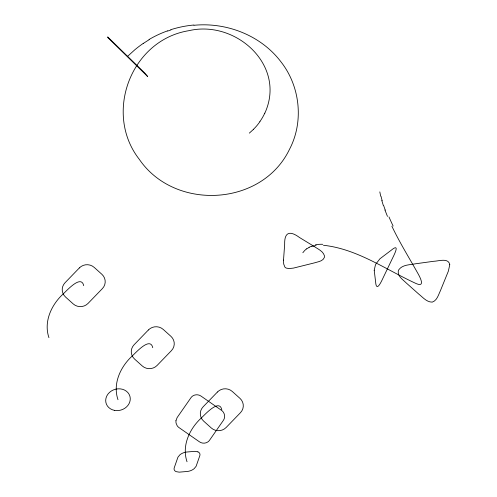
<?xml version="1.0" encoding="UTF-8"?>
<svg xmlns="http://www.w3.org/2000/svg" width="497" height="497" viewBox="0 0 497 497"><rect width="100%" height="100%" fill="white"/><g stroke="black" fill="none" stroke-linecap="round" stroke-linejoin="round"><path stroke-width="0.75" d="M264.826 113.192C286.682 65.467 235.901 19.656 188.941 30.671C130.947 39.965 103.364 113.359 139.29 159.313C174.627 211.144 261.913 206.64 289.465 149.386C304.002 121.821 300.188 86.366 281.047 61.951C261.099 35.473 226.613 22.048 193.942 25.291M259.937 121.684L257.539 124.859A69.99 63.187 17.6 0 1 253.532 129.245M302.835 252.725L304.524 250.693A65.349 32.796 43.2 0 1 306.624 248.835M253.569 129.27L249.326 133.134M127.4 56.503L134.898 49.712A112.011 109.135 -29.6 0 1 143.235 43.407M306.661 248.879L309.153 247.394M143.266 43.45L149.156 39.698M167.719 31.038L170.918 29.963M311.954 246.319L316.16 245.456M323.466 245.269C357.517 248.966 386.057 269.821 416.449 283.7C426.296 287.806 419.033 275.419 417.213 272.213C408.627 256.961 399.389 242.051 391.891 226.216M197.918 451.841L194.83 451.338L186.822 452.015A7.592 4.187 -20.7 0 0 179.877 454.823L177.92 457.228L174.261 467.727A8.567 4.721 -20.7 0 0 176.137 471.641L179.218 472.15L187.226 471.473A7.592 4.187 -20.7 0 0 194.172 468.659L196.129 466.261L199.788 455.755A8.567 4.721 -20.7 0 0 197.912 451.848M387.474 216.4L384.92 209.989M383.249 205.242L381.814 200.533M187.027 461.744C181.716 446.213 189.096 429.756 200.322 418.909C203.745 416.095 219.189 397.855 221.805 409.739M117.982 399.706C112.67 384.175 120.05 367.718 131.276 356.871C134.699 354.057 150.144 335.817 152.759 347.701M48.936 337.668C43.624 322.137 51.005 305.68 62.231 294.833C65.654 292.019 81.098 273.779 83.713 285.663M380.652 196.004L379.82 191.898M149.044 39.511A102.034 98.94 -29.9 0 1 167.651 30.833M170.831 29.671A105.519 101.481 -29 0 1 193.923 25.012M264.764 113.167A65.175 58.46 11.8 0 1 259.844 121.628M309.072 247.313A57.043 28.199 39.3 0 1 311.843 246.195M315.489 244.729A61.429 28.733 34.5 0 1 322.752 244.3M393.108 225.998A61.429 14.494 63.5 0 1 388.977 216.909M385.281 210.125A57.043 19.221 61.8 0 1 383.616 205.435M382.187 200.745A65.349 25.148 60 0 1 381.013 196.247M374.204 270.238L375.608 281.886C376.403 293.907 382.286 279.37 383.988 276.003L391.524 260.291C393.164 256.676 401.359 241.828 391.145 250.289L379.925 258.788L376.018 263.826A5.181 1.392 -62.9 0 0 375.378 265.168L374.204 270.238M283.52 260.068L283.681 263.969L284.831 266.982A3.144 2.702 34.4 0 0 286.235 268.069L288.993 268.573L293.435 268.1L314.365 262.888C317.863 261.726 322.957 261.397 324.392 257.378A4.728 4.075 34.4 0 0 324.429 255.75C323.1 251.159 318.099 249.165 314.489 246.649L299.511 237.51C290.093 230.533 284.296 231.795 284.663 244.325L283.52 260.068M449.773 264.702L448.356 271.163L440.392 290.733C438.416 294.839 437.074 300.586 432.228 302.133C426.693 302.182 422.798 297.274 418.778 294.106L406.186 282.905C402.968 279.637 397.451 276.369 398.271 271.07A5.653 4.852 -26.9 0 1 398.855 269.666C402.607 264.559 409.839 264.92 415.467 263.789L433.701 261.285C438.627 261.167 448.536 257.545 449.773 264.702M175.932 420.748L176.013 422.959L177.149 425.693A6.343 5.299 42.9 0 0 179.082 427.65L199.477 441.839C201.85 443.523 205.23 443.647 207.671 442.038A9.921 8.294 42.9 0 0 209.597 440.174L223.389 420.356C225.073 417.989 225.017 414.622 223.37 412.249A6.343 5.299 42.9 0 0 221.438 410.292L201.043 396.103C198.67 394.419 195.29 394.295 192.848 395.904A9.921 8.294 42.9 0 0 190.923 397.768L177.131 417.586L175.932 420.748M107.812 37.045L107.65 37.399L147.652 76.532L144.826 73.102L107.824 37.039M79.371 267.92L65.039 282.731A10.499 10.114 -1.4 0 0 65.542 297.026L73.214 303.922A10.499 10.114 -1.4 0 0 88.056 303.406L102.388 288.595A10.499 10.114 -1.4 0 0 101.885 274.301L94.213 267.405A10.499 10.114 -1.4 0 0 79.371 267.92M148.417 329.958L134.084 344.769A10.499 10.114 -1.4 0 0 134.588 359.064L142.26 365.96A10.499 10.114 -1.4 0 0 157.102 365.444L171.434 350.633A10.499 10.114 -1.4 0 0 170.931 336.339L163.258 329.443A10.499 10.114 -1.4 0 0 148.417 329.958M217.462 391.996L203.13 406.807A10.499 10.114 -1.4 0 0 203.633 421.102L211.306 427.998A10.499 10.114 -1.4 0 0 226.147 427.482L240.48 412.672A10.499 10.114 -1.4 0 0 239.976 398.377L232.304 391.481A10.499 10.114 -1.4 0 0 217.462 391.996M114.577 410.392A12.413 10.766 -16.5 0 0 129.903 396.264A12.413 10.766 -16.5 0 0 109.452 392.462A12.413 10.766 -16.5 0 0 114.577 410.392"/></g></svg>
